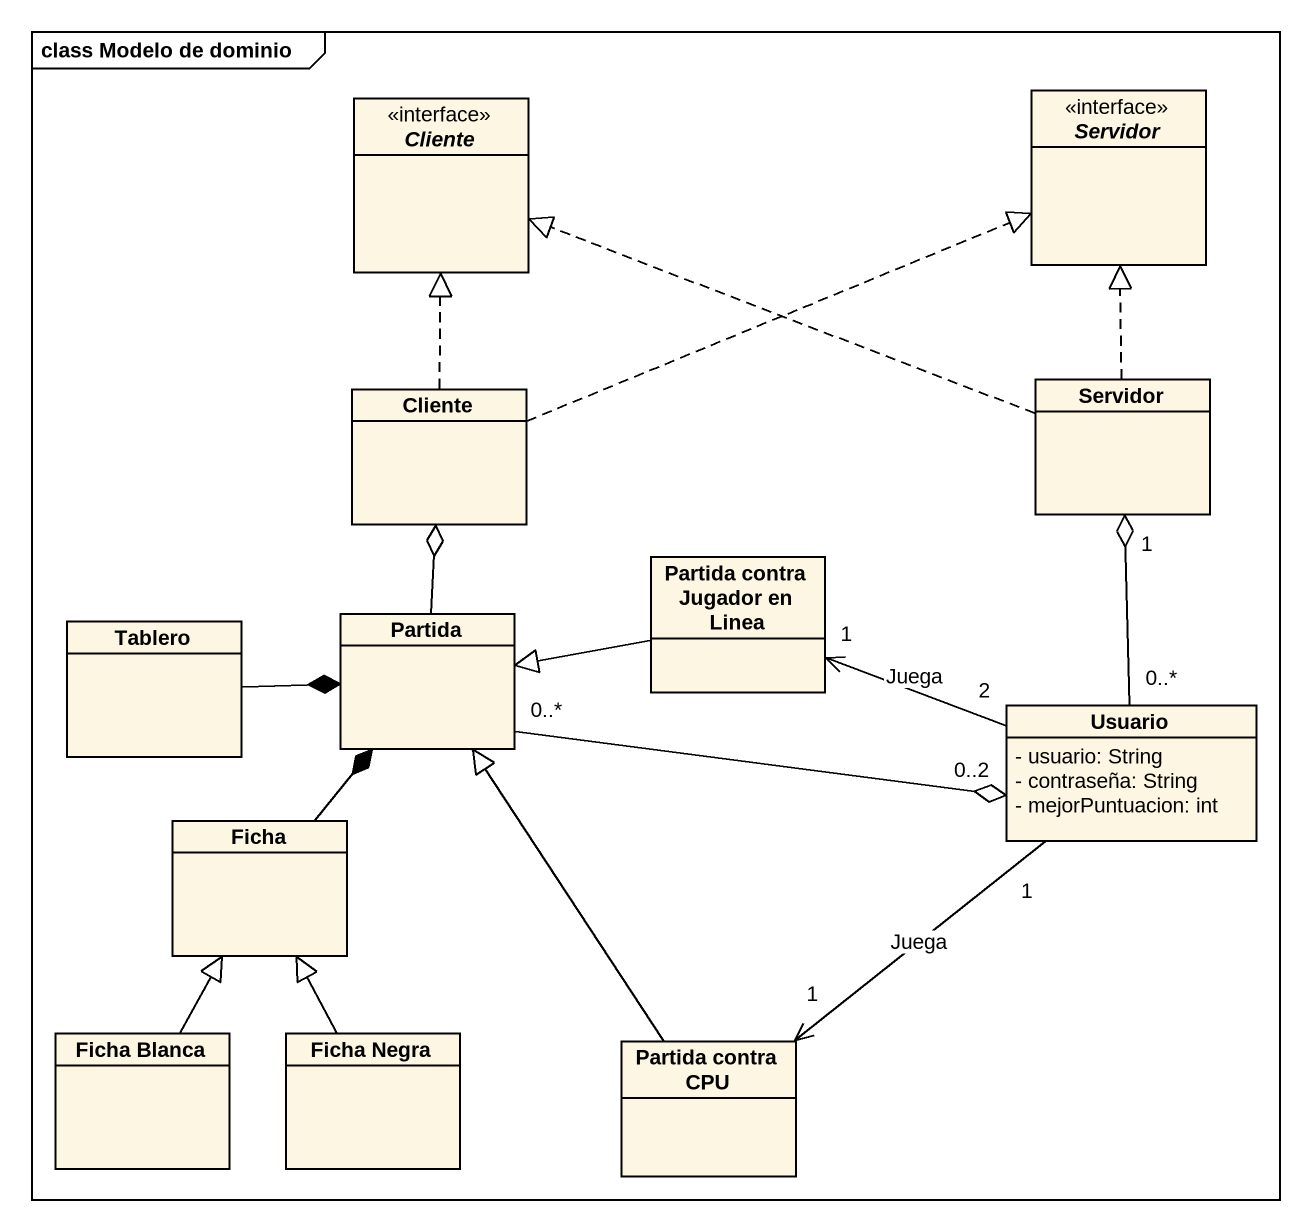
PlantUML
@startuml
mainframe class Modelo de dominio
hide circle
hide empty members
skinparam classAttributeIconSize 0
interface Servidor <<interface>>
interface Cliente <<interface>>
class "Cliente" as Cliente_2
class "Servidor" as Servidor_2
class Tablero
class Partida
class "Partida contra Jugador en Linea" as Partida_contra_Jugador_en
class Usuario {
  - usuario: String
  - contraseña: String
  - mejorPuntuacion: int
}
class Ficha
class "Ficha Blanca" as Ficha_Blanca
class "Ficha Negra" as Ficha_Negra
class "Partida contra CPU" as Partida_contra_CPU
Cliente_2 .right.|> Servidor
Cliente_2 .up.|> Cliente
Servidor_2 .up.|> Servidor
Servidor_2 .left.|> Cliente
Tablero -right-* Partida
Partida -up-o Cliente_2
Partida "0..*" -right-o "0..2" Usuario
Partida_contra_Jugador_en -left-|> Partida
Usuario "0..*" -up-o "1" Servidor_2
Usuario "2" -left-> "1" Partida_contra_Jugador_en : Juega
Usuario "1" --> "1" Partida_contra_CPU : Juega
Ficha -up-* Partida
Ficha_Blanca -up-|> Ficha
Ficha_Negra -up-|> Ficha
Partida_contra_CPU -up-|> Partida
@enduml
